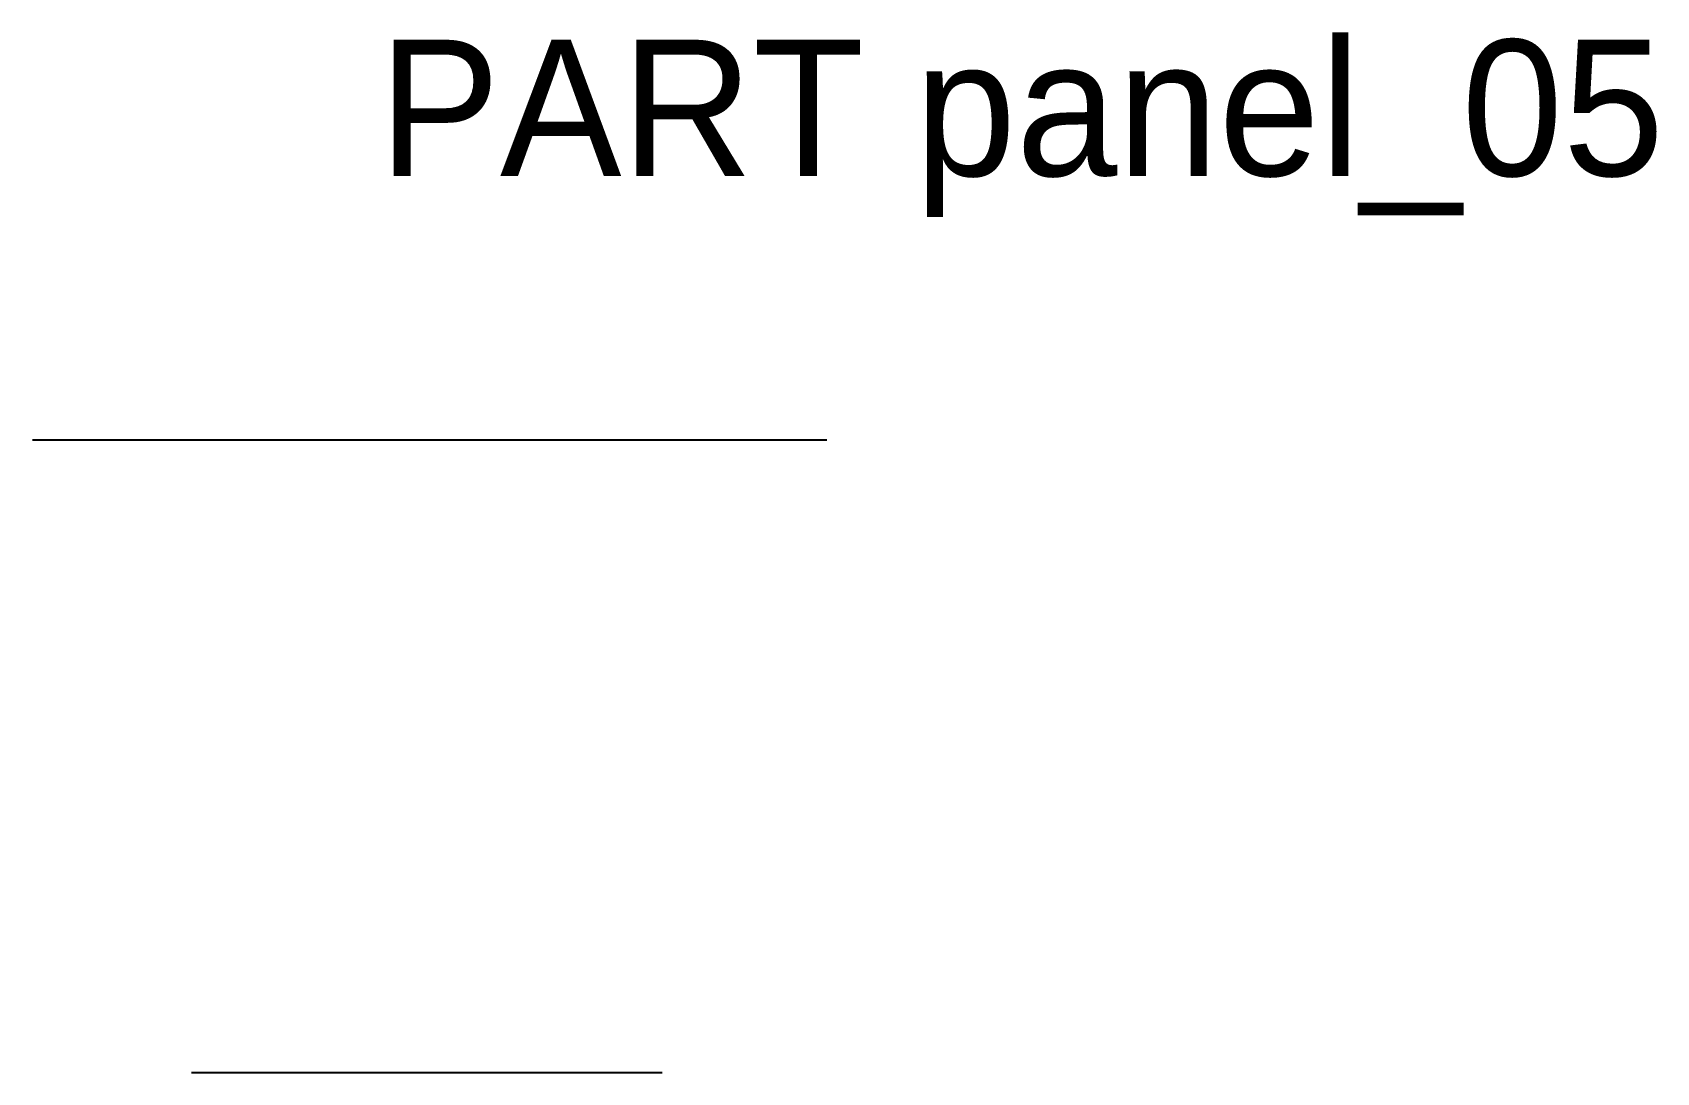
# Model space of a CAD drawing. Header units: millimetres. Extents: x 40 to 183, y 38 to 130.
import ezdxf

# ---------------------------------------------------------------- set-up
doc = ezdxf.new("R2010")
doc.units = ezdxf.units.MM
doc.layers.add('ANNOTATIONS', color=3, linetype='Continuous')
doc.layers.add('GEOMETRY', color=7, linetype='Continuous')

msp = doc.modelspace()

# ---------------------------------------------------------------- linework, layer by layer
at = {"layer": 'GEOMETRY'}
for p, q in [((40, 93.75), (110, 93.75)), ((40, 93.75), (110, 93.75)), ((54, 38), (95.5, 38)), ((54, 38), (95.5, 38))]:
    msp.add_line(p, q, dxfattribs=at)

# ---------------------------------------------------------------- texts
at = {"layer": 'ANNOTATIONS'}
msp.add_text('PART panel_05', height=12, dxfattribs=at).set_placement((70.5, 117))

doc.saveas('drawing.dxf')
